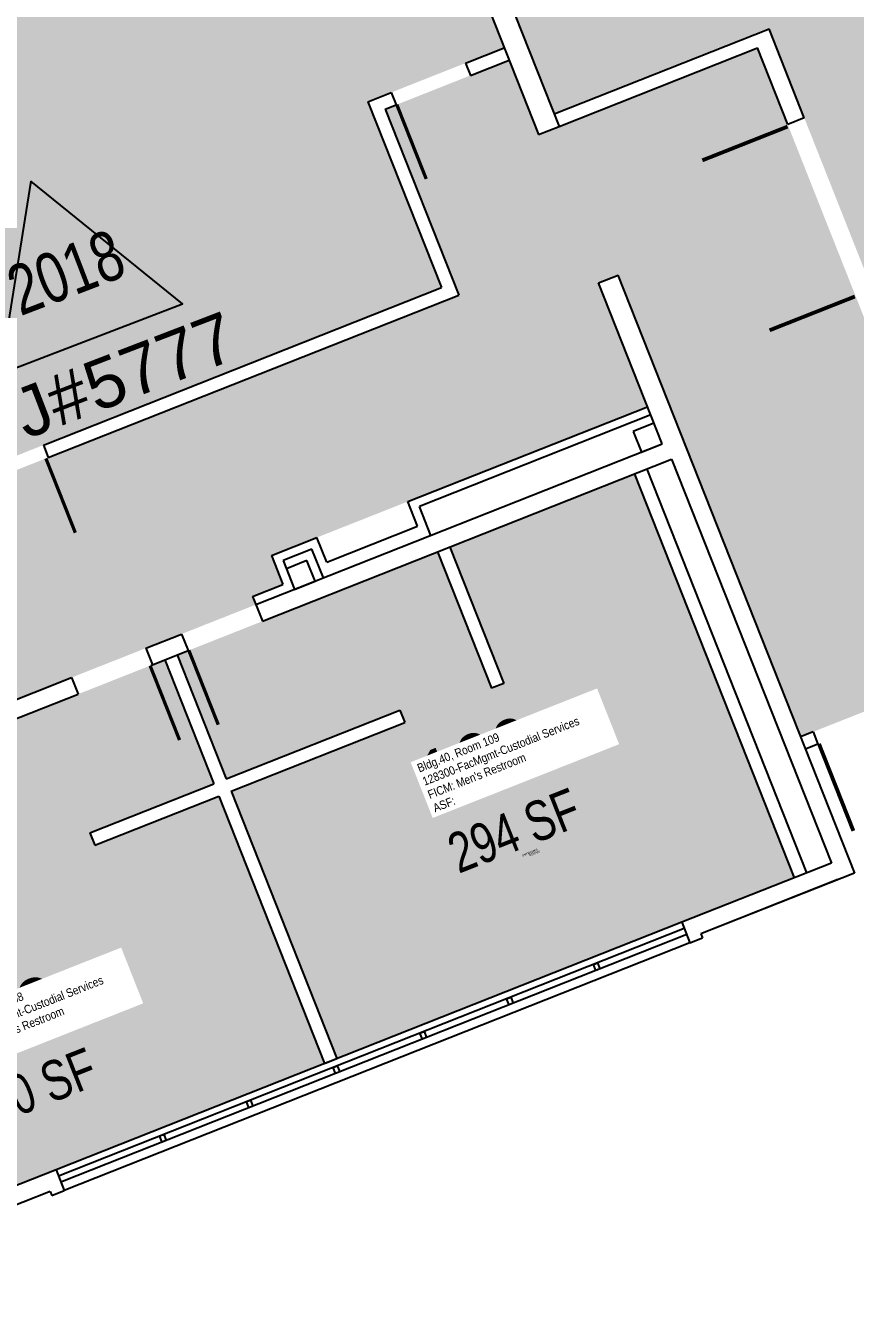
# Model space of a CAD drawing. Header units: inches. Extents: x 131918565 to 131921035, y 67963340 to 67966111.
# Drawn here: x 131920100 to 131920474, y 67963532 to 67964111 of the extents above; entities that cross this region are included whole.
import ezdxf
from ezdxf.enums import TextEntityAlignment as Align

# ---------------------------------------------------------------- set-up
doc = ezdxf.new("R2010")
doc.units = ezdxf.units.IN
doc.header["$LTSCALE"] = 10
doc.header["$MEASUREMENT"] = 0
doc.layers.get('0').update_dxf_attribs({"linetype": 'CONTINUOUS'})
for name, color, linetype in [('A-DOOR', 2, 'CONTINUOUS'), ('A-GLAZ', 1, 'CONTINUOUS'), ('A-IDEN-ICON', 4, 'CONTINUOUS'), ('A-IDEN-RNUM', 7, 'CONTINUOUS'), ('A-IDEN-SNUM', 4, 'CONTINUOUS'), ('A-IDEN-VNUM', 4, 'CONTINUOUS'), ('A-WALL', 5, 'CONTINUOUS'), ('AREA-TEXT', 3, 'CONTINUOUS'), ('Rooms-Category-Color', 7, 'CONTINUOUS'), ('Rooms-College-Color', 7, 'CONTINUOUS'), ('Rooms-Department-Color', 7, 'CONTINUOUS'), ('Rooms-Division-Color', 7, 'CONTINUOUS'), ('Rooms-Information', 7, 'CONTINUOUS')]:
    doc.layers.add(name, color=color, linetype=linetype)
doc.layers.add('A-REV', color=1, linetype='CONTINUOUS', plot=False)
doc.styles.add('Arial', font='arial.ttf')
doc.styles.add('CP_AREA', font='arial.ttf', dxfattribs={"height": 15})
doc.styles.add('CP_ROOMSNUMBER', font='arial.ttf', dxfattribs={"height": 1})
doc.styles.add('CP_ROOMVNUMBER', font='arial.ttf', dxfattribs={"width": 0.85, "height": 0.075})

# ---------------------------------------------------------------- blocks, each defined once
blk = doc.blocks.new('CPMEN')
at = {"color": 0, "linetype": 'ByBlock', "const_width": 0.015}
for points in [[(0.05500000000000682, 0.00999999999999801), (0.05500000000000682, 0.04999999999999716), (0.01499999999998636, 0.04999999999999716)], [(0.01505203820042311, 0.01005203820042766), (0.05500000000000682, 0.04999999999999716)]]:
    blk.add_lwpolyline(points, dxfattribs=at)
blk.add_lwpolyline([(-0.05750000000000455, -0.02000000000000313, 1), (0.02750000000000341, -0.02000000000000313, 1)], format="xyb", close=True, dxfattribs=at)
blk = doc.blocks.new('CPWOMEN')
at = {"color": 0, "linetype": 'ByBlock', "const_width": 0.015}
blk.add_lwpolyline([(-0.03750000000002274, 0, 1), (0.04750000000001364, 0, 1)], format="xyb", close=True, dxfattribs=at)
for points in [[(0.004999999999995453, -0.03999999999999915), (0.004999999999995453, -0.1000000000000014)], [(-0.02499999999997726, -0.07000000000000028), (0.03500000000002501, -0.07000000000000028)]]:
    blk.add_lwpolyline(points, dxfattribs=at)
blk = doc.blocks.new('ProjectRev')
at = {"transparency": 16777216}
blk.add_lwpolyline([(0, 0.1219824164496401), (-0.1220957161743463, -0.0894935673508428), (0.1220957161743428, -0.0894935673508428)], close=True, dxfattribs=at)
at = {"transparency": 16777216, "insert": (-0.1797527879617747, -0.1150713105150771), "char_height": 0.0625, "attachment_point": 1, "style": 'Arial'}
blk.add_mtext_dynamic_manual_height_columns('PJ#', width=0.247489784066488, gutter_width=0.3125, heights=[0], dxfattribs=at)
at = {"transparency": 16777216, "style": 'Arial', "width": 0.75}
blk.add_attdef('YEAR', text='', height=0.0625, dxfattribs=at).set_placement((0, 0), align=Align.MIDDLE_CENTER)
at = {"transparency": 16777216, "style": 'Arial'}
blk.add_attdef('PROJECT', text='', height=0.0625, dxfattribs=at).set_placement((-0.02758404181815877, -0.1150713105150771), align=Align.TOP_LEFT)

msp = doc.modelspace()

# ---------------------------------------------------------------- hatches: boundary and pattern name
at = {"layer": 'Rooms-Category-Color', "true_color": 0xadadad}
for points in [[(131920681.4428122, 67964892.89000787), (131920680.323613, 67964895.71863955), (131920491.5992063, 67964821.04641512), (131920492.7184055, 67964818.21778347), (131920479.6263601, 67964813.03767894), (131920474.4475801, 67964826.12637688), (131920477.2778855, 67964827.24623838), (131920423.2221062, 67964963.86524162), (131920136.8184095, 67964850.5444397), (131920131.3700732, 67964864.31440613), (131920038.8487121, 67964827.7066565), (131920337.8769228, 67964071.95145981), (131920434.5890105, 67964110.21734625), (131920481.3459328, 67963992.04526153), (131920859.3635969, 67964141.61478637), (131920973.201236, 67964186.65670694), (131920884.1509434, 67964411.71982473), (131920872.5278896, 67964407.12095326), (131920867.3491095, 67964420.2096512), (131920878.9721634, 67964424.80852264), (131920787.7430746, 67964655.37826654), (131920777.0868883, 67964651.16195376), (131920772.671901, 67964662.32026401), (131920783.3280874, 67964666.53657681), (131920692.0989985, 67964897.10632068)], [(131920357.9208105, 67963995.48231058), (131920366.7204771, 67963998.9640578), (131920448.9716894, 67963791.08473784), (131920538.2381714, 67963826.40463574), (131920429.4970357, 67964101.23381722), (131920330.9661434, 67964062.24828786), (131920317.7211817, 67964095.72321863), (131920261.9296305, 67964073.64828244), (131920295.0420348, 67963989.96095555), (131919619.9642645, 67963722.8542276), (131919344.764865, 67964418.38518056), (131919276.4202147, 67964391.34338373), (131919279.939401, 67964382.44909462), (131919268.7810907, 67964378.0341074), (131919285.8798948, 67964334.81908761), (131919297.0755854, 67964339.24886507), (131919347.8479387, 67964210.92829715), (131919336.6522481, 67964206.49851972), (131919383.0096141, 67964089.33626208), (131919388.6261495, 67964091.55854589), (131919391.394788, 67964084.56116953), (131919396.9365628, 67964086.75387296), (131919403.5590436, 67964070.01640758), (131919444.9402776, 67963965.43068141), (131919433.7819673, 67963961.01569417), (131919478.4929846, 67963848.01437041), (131919489.6512948, 67963852.42935765), (131919496.2737757, 67963835.69189227), (131919519.2577577, 67963777.60284492), (131919351.8870094, 67963711.3795816), (131919419.5687637, 67963540.32268544), (131919573.9216695, 67963601.3952039), (131919570.2439851, 67963610.69007635), (131919579.542205, 67963614.36908521), (131919583.2198894, 67963605.07421276), (131919735.7171681, 67963665.41251886), (131919732.0394837, 67963674.70739129), (131919741.3377037, 67963678.38640016), (131919745.015388, 67963669.09152773), (131919798.2500125, 67963690.15476958), (131919893.793044, 67963727.95809782), (131919890.1153597, 67963737.25297026), (131919906.852825, 67963743.87545112), (131919910.5305094, 67963734.58057867), (131920059.3081654, 67963793.44714877), (131920055.630481, 67963802.7420212), (131920064.928701, 67963806.42103007), (131920068.6063853, 67963797.12615763), (131920154.1945304, 67963830.99065503), (131920203.7095322, 67963850.58216092), (131920202.2393414, 67963854.29787822), (131920215.917756, 67963859.70999031), (131920210.7654659, 67963872.73173836), (131920231.2108378, 67963880.82131948), (131920272.1283615, 67963897.01107767), (131920379.9957467, 67963939.6907593)], [(131920192.5933119, 67963766.55886799), (131920240.2310242, 67963646.16070038), (131920395.4765947, 67963707.58641781), (131920446.0825445, 67963727.609577), (131920374.1624024, 67963909.378451), (131920291.0522949, 67963876.494434), (131920315.3347247, 67963815.12372762), (131920309.7555695, 67963812.91623399), (131920285.4731398, 67963874.28694038), (131920168.3108821, 67963827.92957437), (131920190.3858183, 67963772.13802312), (131920268.49399, 67963803.04293379), (131920270.7014837, 67963797.46377866)], [(131920036.3769684, 67963704.74904667), (131920027.5469939, 67963727.06566717), (131919994.0720631, 67963713.82070547), (131919978.6196078, 67963752.87479134), (131919922.8280565, 67963730.79985516), (131919994.7481987, 67963549.03098112), (131920113.7292609, 67963596.10799006), (131920234.6518691, 67963643.95320676), (131920187.0141568, 67963764.35137437), (131920131.2226055, 67963742.27643819), (131920129.0151119, 67963747.85559332), (131920184.8066631, 67963769.9305295), (131920162.731727, 67963825.72208077), (131920067.8860898, 67963788.19468924), (131920092.1685196, 67963726.82398286)]]:
    msp.add_hatch(color=253, dxfattribs=at).paths.add_polyline_path(points)
at = {"layer": 'Rooms-Category-Color', "true_color": 0xffe090}
msp.add_hatch(color=41, dxfattribs=at).paths.add_polyline_path([(131919888.6445318, 67964266.90613283), (131920036.1934053, 67963893.9954042), (131920287.255386, 67963993.33261704), (131920254.1429817, 67964077.01994395), (131920315.5136881, 67964101.30237377), (131920295.4884097, 67964151.9136795), (131920282.9353107, 67964146.94681886), (131920279.6234081, 67964155.31722529), (131920276.3128299, 67964163.68428424), (131920288.8659289, 67964168.65114486), (131920202.7730155, 67964386.23986852), (131920190.2199164, 67964381.2730079), (131920186.7007301, 67964390.16729699), (131920047.2218519, 67964334.97995651), (131920050.7410383, 67964326.0856674), (131920034.0035729, 67964319.46318655), (131920032.3077763, 67964323.74909352)])
at = {"layer": 'Rooms-College-Color', "true_color": 0xadadad}
for points in [[(131920681.4428122, 67964892.89000787), (131920680.323613, 67964895.71863955), (131920491.5992063, 67964821.04641512), (131920492.7184055, 67964818.21778347), (131920479.6263601, 67964813.03767894), (131920474.4475801, 67964826.12637688), (131920477.2778855, 67964827.24623838), (131920423.2221062, 67964963.86524162), (131920136.8184095, 67964850.5444397), (131920131.3700732, 67964864.31440613), (131920038.8487121, 67964827.7066565), (131920337.8769228, 67964071.95145981), (131920434.5890105, 67964110.21734625), (131920481.3459328, 67963992.04526153), (131920859.3635969, 67964141.61478637), (131920973.201236, 67964186.65670694), (131920884.1509434, 67964411.71982473), (131920872.5278896, 67964407.12095326), (131920867.3491095, 67964420.2096512), (131920878.9721634, 67964424.80852264), (131920787.7430746, 67964655.37826654), (131920777.0868883, 67964651.16195376), (131920772.671901, 67964662.32026401), (131920783.3280874, 67964666.53657681), (131920692.0989985, 67964897.10632068)], [(131920357.9208105, 67963995.48231058), (131920366.7204771, 67963998.9640578), (131920448.9716894, 67963791.08473784), (131920538.2381714, 67963826.40463574), (131920429.4970357, 67964101.23381722), (131920330.9661434, 67964062.24828786), (131920317.7211817, 67964095.72321863), (131920261.9296305, 67964073.64828244), (131920295.0420348, 67963989.96095555), (131919619.9642645, 67963722.8542276), (131919344.764865, 67964418.38518056), (131919276.4202147, 67964391.34338373), (131919279.939401, 67964382.44909462), (131919268.7810907, 67964378.0341074), (131919285.8798948, 67964334.81908761), (131919297.0755854, 67964339.24886507), (131919347.8479387, 67964210.92829715), (131919336.6522481, 67964206.49851972), (131919383.0096141, 67964089.33626208), (131919388.6261495, 67964091.55854589), (131919391.394788, 67964084.56116953), (131919396.9365628, 67964086.75387296), (131919403.5590436, 67964070.01640758), (131919444.9402776, 67963965.43068141), (131919433.7819673, 67963961.01569417), (131919478.4929846, 67963848.01437041), (131919489.6512948, 67963852.42935765), (131919496.2737757, 67963835.69189227), (131919519.2577577, 67963777.60284492), (131919351.8870094, 67963711.3795816), (131919419.5687637, 67963540.32268544), (131919573.9216695, 67963601.3952039), (131919570.2439851, 67963610.69007635), (131919579.542205, 67963614.36908521), (131919583.2198894, 67963605.07421276), (131919735.7171681, 67963665.41251886), (131919732.0394837, 67963674.70739129), (131919741.3377037, 67963678.38640016), (131919745.015388, 67963669.09152773), (131919798.2500125, 67963690.15476958), (131919893.793044, 67963727.95809782), (131919890.1153597, 67963737.25297026), (131919906.852825, 67963743.87545112), (131919910.5305094, 67963734.58057867), (131920059.3081654, 67963793.44714877), (131920055.630481, 67963802.7420212), (131920064.928701, 67963806.42103007), (131920068.6063853, 67963797.12615763), (131920154.1945304, 67963830.99065503), (131920203.7095322, 67963850.58216092), (131920202.2393414, 67963854.29787822), (131920215.917756, 67963859.70999031), (131920210.7654659, 67963872.73173836), (131920231.2108378, 67963880.82131948), (131920272.1283615, 67963897.01107767), (131920379.9957467, 67963939.6907593)], [(131920192.5933119, 67963766.55886799), (131920240.2310242, 67963646.16070038), (131920395.4765947, 67963707.58641781), (131920446.0825445, 67963727.609577), (131920374.1624024, 67963909.378451), (131920291.0522949, 67963876.494434), (131920315.3347247, 67963815.12372762), (131920309.7555695, 67963812.91623399), (131920285.4731398, 67963874.28694038), (131920168.3108821, 67963827.92957437), (131920190.3858183, 67963772.13802312), (131920268.49399, 67963803.04293379), (131920270.7014837, 67963797.46377866)], [(131920036.3769684, 67963704.74904667), (131920027.5469939, 67963727.06566717), (131919994.0720631, 67963713.82070547), (131919978.6196078, 67963752.87479134), (131919922.8280565, 67963730.79985516), (131919994.7481987, 67963549.03098112), (131920113.7292609, 67963596.10799006), (131920234.6518691, 67963643.95320676), (131920187.0141568, 67963764.35137437), (131920131.2226055, 67963742.27643819), (131920129.0151119, 67963747.85559332), (131920184.8066631, 67963769.9305295), (131920162.731727, 67963825.72208077), (131920067.8860898, 67963788.19468924), (131920092.1685196, 67963726.82398286)]]:
    msp.add_hatch(color=253, dxfattribs=at).paths.add_polyline_path(points)
at = {"layer": 'Rooms-College-Color', "true_color": 0x80bc67}
msp.add_hatch(color=83, dxfattribs=at).paths.add_polyline_path([(131919888.6445318, 67964266.90613283), (131920036.1934053, 67963893.9954042), (131920287.255386, 67963993.33261704), (131920254.1429817, 67964077.01994395), (131920315.5136881, 67964101.30237377), (131920295.4884097, 67964151.9136795), (131920282.9353107, 67964146.94681886), (131920279.6234081, 67964155.31722529), (131920276.3128299, 67964163.68428424), (131920288.8659289, 67964168.65114486), (131920202.7730155, 67964386.23986852), (131920190.2199164, 67964381.2730079), (131920186.7007301, 67964390.16729699), (131920047.2218519, 67964334.97995651), (131920050.7410383, 67964326.0856674), (131920034.0035729, 67964319.46318655), (131920032.3077763, 67964323.74909352)])
at = {"layer": 'Rooms-Department-Color', "true_color": 0xacacac}
for points in [[(131920681.4428122, 67964892.89000787), (131920680.323613, 67964895.71863955), (131920491.5992063, 67964821.04641512), (131920492.7184055, 67964818.21778347), (131920479.6263601, 67964813.03767894), (131920474.4475801, 67964826.12637688), (131920477.2778855, 67964827.24623838), (131920423.2221062, 67964963.86524162), (131920136.8184095, 67964850.5444397), (131920131.3700732, 67964864.31440613), (131920038.8487121, 67964827.7066565), (131920337.8769228, 67964071.95145981), (131920434.5890105, 67964110.21734625), (131920481.3459328, 67963992.04526153), (131920859.3635969, 67964141.61478637), (131920973.201236, 67964186.65670694), (131920884.1509434, 67964411.71982473), (131920872.5278896, 67964407.12095326), (131920867.3491095, 67964420.2096512), (131920878.9721634, 67964424.80852264), (131920787.7430746, 67964655.37826654), (131920777.0868883, 67964651.16195376), (131920772.671901, 67964662.32026401), (131920783.3280874, 67964666.53657681), (131920692.0989985, 67964897.10632068)], [(131920357.9208105, 67963995.48231058), (131920366.7204771, 67963998.9640578), (131920448.9716894, 67963791.08473784), (131920538.2381714, 67963826.40463574), (131920429.4970357, 67964101.23381722), (131920330.9661434, 67964062.24828786), (131920317.7211817, 67964095.72321863), (131920261.9296305, 67964073.64828244), (131920295.0420348, 67963989.96095555), (131919619.9642645, 67963722.8542276), (131919344.764865, 67964418.38518056), (131919276.4202147, 67964391.34338373), (131919279.939401, 67964382.44909462), (131919268.7810907, 67964378.0341074), (131919285.8798948, 67964334.81908761), (131919297.0755854, 67964339.24886507), (131919347.8479387, 67964210.92829715), (131919336.6522481, 67964206.49851972), (131919383.0096141, 67964089.33626208), (131919388.6261495, 67964091.55854589), (131919391.394788, 67964084.56116953), (131919396.9365628, 67964086.75387296), (131919403.5590436, 67964070.01640758), (131919444.9402776, 67963965.43068141), (131919433.7819673, 67963961.01569417), (131919478.4929846, 67963848.01437041), (131919489.6512948, 67963852.42935765), (131919496.2737757, 67963835.69189227), (131919519.2577577, 67963777.60284492), (131919351.8870094, 67963711.3795816), (131919419.5687637, 67963540.32268544), (131919573.9216695, 67963601.3952039), (131919570.2439851, 67963610.69007635), (131919579.542205, 67963614.36908521), (131919583.2198894, 67963605.07421276), (131919735.7171681, 67963665.41251886), (131919732.0394837, 67963674.70739129), (131919741.3377037, 67963678.38640016), (131919745.015388, 67963669.09152773), (131919798.2500125, 67963690.15476958), (131919893.793044, 67963727.95809782), (131919890.1153597, 67963737.25297026), (131919906.852825, 67963743.87545112), (131919910.5305094, 67963734.58057867), (131920059.3081654, 67963793.44714877), (131920055.630481, 67963802.7420212), (131920064.928701, 67963806.42103007), (131920068.6063853, 67963797.12615763), (131920154.1945304, 67963830.99065503), (131920203.7095322, 67963850.58216092), (131920202.2393414, 67963854.29787822), (131920215.917756, 67963859.70999031), (131920210.7654659, 67963872.73173836), (131920231.2108378, 67963880.82131948), (131920272.1283615, 67963897.01107767), (131920379.9957467, 67963939.6907593)], [(131920192.5933119, 67963766.55886799), (131920240.2310242, 67963646.16070038), (131920395.4765947, 67963707.58641781), (131920446.0825445, 67963727.609577), (131920374.1624024, 67963909.378451), (131920291.0522949, 67963876.494434), (131920315.3347247, 67963815.12372762), (131920309.7555695, 67963812.91623399), (131920285.4731398, 67963874.28694038), (131920168.3108821, 67963827.92957437), (131920190.3858183, 67963772.13802312), (131920268.49399, 67963803.04293379), (131920270.7014837, 67963797.46377866)], [(131920036.3769684, 67963704.74904667), (131920027.5469939, 67963727.06566717), (131919994.0720631, 67963713.82070547), (131919978.6196078, 67963752.87479134), (131919922.8280565, 67963730.79985516), (131919994.7481987, 67963549.03098112), (131920113.7292609, 67963596.10799006), (131920234.6518691, 67963643.95320676), (131920187.0141568, 67963764.35137437), (131920131.2226055, 67963742.27643819), (131920129.0151119, 67963747.85559332), (131920184.8066631, 67963769.9305295), (131920162.731727, 67963825.72208077), (131920067.8860898, 67963788.19468924), (131920092.1685196, 67963726.82398286)]]:
    msp.add_hatch(color=253, dxfattribs=at).paths.add_polyline_path(points)
at = {"layer": 'Rooms-Department-Color', "true_color": 0x99d7b2}
msp.add_hatch(color=253, dxfattribs=at).paths.add_polyline_path([(131919888.6445318, 67964266.90613283), (131920036.1934053, 67963893.9954042), (131920287.255386, 67963993.33261704), (131920254.1429817, 67964077.01994395), (131920315.5136881, 67964101.30237377), (131920295.4884097, 67964151.9136795), (131920282.9353107, 67964146.94681886), (131920279.6234081, 67964155.31722529), (131920276.3128299, 67964163.68428424), (131920288.8659289, 67964168.65114486), (131920202.7730155, 67964386.23986852), (131920190.2199164, 67964381.2730079), (131920186.7007301, 67964390.16729699), (131920047.2218519, 67964334.97995651), (131920050.7410383, 67964326.0856674), (131920034.0035729, 67964319.46318655), (131920032.3077763, 67964323.74909352)])
at = {"layer": 'Rooms-Division-Color', "true_color": 0xadadad}
for points in [[(131920681.4428122, 67964892.89000787), (131920680.323613, 67964895.71863955), (131920491.5992063, 67964821.04641512), (131920492.7184055, 67964818.21778347), (131920479.6263601, 67964813.03767894), (131920474.4475801, 67964826.12637688), (131920477.2778855, 67964827.24623838), (131920423.2221062, 67964963.86524162), (131920136.8184095, 67964850.5444397), (131920131.3700732, 67964864.31440613), (131920038.8487121, 67964827.7066565), (131920337.8769228, 67964071.95145981), (131920434.5890105, 67964110.21734625), (131920481.3459328, 67963992.04526153), (131920859.3635969, 67964141.61478637), (131920973.201236, 67964186.65670694), (131920884.1509434, 67964411.71982473), (131920872.5278896, 67964407.12095326), (131920867.3491095, 67964420.2096512), (131920878.9721634, 67964424.80852264), (131920787.7430746, 67964655.37826654), (131920777.0868883, 67964651.16195376), (131920772.671901, 67964662.32026401), (131920783.3280874, 67964666.53657681), (131920692.0989985, 67964897.10632068)], [(131920357.9208105, 67963995.48231058), (131920366.7204771, 67963998.9640578), (131920448.9716894, 67963791.08473784), (131920538.2381714, 67963826.40463574), (131920429.4970357, 67964101.23381722), (131920330.9661434, 67964062.24828786), (131920317.7211817, 67964095.72321863), (131920261.9296305, 67964073.64828244), (131920295.0420348, 67963989.96095555), (131919619.9642645, 67963722.8542276), (131919344.764865, 67964418.38518056), (131919276.4202147, 67964391.34338373), (131919279.939401, 67964382.44909462), (131919268.7810907, 67964378.0341074), (131919285.8798948, 67964334.81908761), (131919297.0755854, 67964339.24886507), (131919347.8479387, 67964210.92829715), (131919336.6522481, 67964206.49851972), (131919383.0096141, 67964089.33626208), (131919388.6261495, 67964091.55854589), (131919391.394788, 67964084.56116953), (131919396.9365628, 67964086.75387296), (131919403.5590436, 67964070.01640758), (131919444.9402776, 67963965.43068141), (131919433.7819673, 67963961.01569417), (131919478.4929846, 67963848.01437041), (131919489.6512948, 67963852.42935765), (131919496.2737757, 67963835.69189227), (131919519.2577577, 67963777.60284492), (131919351.8870094, 67963711.3795816), (131919419.5687637, 67963540.32268544), (131919573.9216695, 67963601.3952039), (131919570.2439851, 67963610.69007635), (131919579.542205, 67963614.36908521), (131919583.2198894, 67963605.07421276), (131919735.7171681, 67963665.41251886), (131919732.0394837, 67963674.70739129), (131919741.3377037, 67963678.38640016), (131919745.015388, 67963669.09152773), (131919798.2500125, 67963690.15476958), (131919893.793044, 67963727.95809782), (131919890.1153597, 67963737.25297026), (131919906.852825, 67963743.87545112), (131919910.5305094, 67963734.58057867), (131920059.3081654, 67963793.44714877), (131920055.630481, 67963802.7420212), (131920064.928701, 67963806.42103007), (131920068.6063853, 67963797.12615763), (131920154.1945304, 67963830.99065503), (131920203.7095322, 67963850.58216092), (131920202.2393414, 67963854.29787822), (131920215.917756, 67963859.70999031), (131920210.7654659, 67963872.73173836), (131920231.2108378, 67963880.82131948), (131920272.1283615, 67963897.01107767), (131920379.9957467, 67963939.6907593)], [(131920192.5933119, 67963766.55886799), (131920240.2310242, 67963646.16070038), (131920395.4765947, 67963707.58641781), (131920446.0825445, 67963727.609577), (131920374.1624024, 67963909.378451), (131920291.0522949, 67963876.494434), (131920315.3347247, 67963815.12372762), (131920309.7555695, 67963812.91623399), (131920285.4731398, 67963874.28694038), (131920168.3108821, 67963827.92957437), (131920190.3858183, 67963772.13802312), (131920268.49399, 67963803.04293379), (131920270.7014837, 67963797.46377866)], [(131920036.3769684, 67963704.74904667), (131920027.5469939, 67963727.06566717), (131919994.0720631, 67963713.82070547), (131919978.6196078, 67963752.87479134), (131919922.8280565, 67963730.79985516), (131919994.7481987, 67963549.03098112), (131920113.7292609, 67963596.10799006), (131920234.6518691, 67963643.95320676), (131920187.0141568, 67963764.35137437), (131920131.2226055, 67963742.27643819), (131920129.0151119, 67963747.85559332), (131920184.8066631, 67963769.9305295), (131920162.731727, 67963825.72208077), (131920067.8860898, 67963788.19468924), (131920092.1685196, 67963726.82398286)]]:
    msp.add_hatch(color=253, dxfattribs=at).paths.add_polyline_path(points)
at = {"layer": 'Rooms-Division-Color', "true_color": 0x99d7b2}
msp.add_hatch(color=253, dxfattribs=at).paths.add_polyline_path([(131919888.6445318, 67964266.90613283), (131920036.1934053, 67963893.9954042), (131920287.255386, 67963993.33261704), (131920254.1429817, 67964077.01994395), (131920315.5136881, 67964101.30237377), (131920295.4884097, 67964151.9136795), (131920282.9353107, 67964146.94681886), (131920279.6234081, 67964155.31722529), (131920276.3128299, 67964163.68428424), (131920288.8659289, 67964168.65114486), (131920202.7730155, 67964386.23986852), (131920190.2199164, 67964381.2730079), (131920186.7007301, 67964390.16729699), (131920047.2218519, 67964334.97995651), (131920050.7410383, 67964326.0856674), (131920034.0035729, 67964319.46318655), (131920032.3077763, 67964323.74909352)])

# ---------------------------------------------------------------- linework, layer by layer
at = {"layer": 'A-DOOR'}
for points in [[(131920267.149608, 67964075.71366096, 1.5, 1.5, 0), (131920280.3945697, 67964042.2387302, 0, 0, 0), (131920279.6971753, 67964041.9627935, 0, 0, 0.414213562373095), (131920299.9271444, 67964088.68268597, 0, 0, 0.414213562373095)], [(131920443.0987864, 67964065.8072584, 1.720015092871721, 1.720015092871721, 0), (131920404.7138623, 67964050.61956902, 0, 0, 0), (131920404.3974521, 67964051.41925494, 0, 0, 0.414213562373095), (131920457.9700655, 67964028.22202022, 0, 0, 0.414213562373095)], [(131920473.3708766, 67963989.29845846, 1.720015092871721, 1.720015092871721, 0), (131920434.9859525, 67963974.1107691, 0, 0, 0), (131920435.3023628, 67963973.31108317, 0, 0, -0.414213562373095), (131920458.4995975, 67964026.88369663, 0, 0, -0.414213562373095)], [(131920109.1759492, 67963916.41967762, 1.5, 1.5, 0), (131920122.4209109, 67963882.94474685, 0, 0, 0), (131920123.1183053, 67963883.22068357, 0, 0, -0.414213562373095), (131920076.3984128, 67963903.4506526, 0, 0, -0.414213562373095)], [(131920173.5308596, 67963829.99495292, 1.5, 1.5, 0), (131920186.7758213, 67963796.52002215, 0, 0, 0), (131920186.0784269, 67963796.24408545, 0, 0, 0.414213562373095), (131920206.308396, 67963842.96397792, 0, 0, 0.414213562373095)], [(131920156.0959999, 67963823.09653534, 1.5, 1.5, 0), (131920169.3409616, 67963789.62160459, 0, 0, 0), (131920170.038356, 67963789.89754128, 0, 0, -0.414213562373095), (131920123.3184635, 67963810.12751034, 0, 0, -0.414213562373095)], [(131920457.2150854, 67963787.89379662, 1.754942799794959, 1.754942799794959, 0), (131920472.7111855, 67963748.72940418, 0, 0, 0), (131920471.8952606, 67963748.40656875, 0, 0, 0.414213562373095), (131920495.563553, 67963803.06706135, 0, 0, 0.414213562373095)]]:
    msp.add_lwpolyline(points, format="xyseb", dxfattribs=at)
at = {"layer": 'A-GLAZ'}
for p, q in [((131920395.4765947, 67963707.58641782), (131920113.7292609, 67963596.10799006)), ((131920396.5803415, 67963704.79684028), (131920114.8330077, 67963593.31841251)), ((131920397.6840884, 67963702.0072627), (131920115.9367545, 67963590.52883494)), ((131920399.1556036, 67963698.28819789), (131920117.4082697, 67963586.8097701)), ((131920355.6628179, 67963688.60708207), (131920357.5262557, 67963689.34438494)), ((131920356.7665647, 67963685.8175045), (131920355.6628179, 67963688.60708207)), ((131920358.6300025, 67963686.55480736), (131920356.7665647, 67963685.8175045)), ((131920357.5262557, 67963689.34438494), (131920358.6300025, 67963686.55480736)), ((131920316.608732, 67963673.15462674), (131920318.4721698, 67963673.8919296)), ((131920317.7124788, 67963670.36504917), (131920316.608732, 67963673.15462674)), ((131920318.4721698, 67963673.8919296), (131920319.5759166, 67963671.10235202)), ((131920319.5759166, 67963671.10235202), (131920317.7124788, 67963670.36504917)), ((131920277.5546461, 67963657.70217139), (131920279.4180839, 67963658.43947427)), ((131920278.6583929, 67963654.91259381), (131920277.5546461, 67963657.70217139)), ((131920280.5218307, 67963655.6498967), (131920278.6583929, 67963654.91259381)), ((131920279.4180839, 67963658.43947427), (131920280.5218307, 67963655.6498967)), ((131920238.5005602, 67963642.24971607), (131920240.3639981, 67963642.98701893)), ((131920239.604307, 67963639.4601385), (131920238.5005602, 67963642.24971607)), ((131920241.4677448, 67963640.19744137), (131920239.604307, 67963639.4601385)), ((131920240.3639981, 67963642.98701893), (131920241.4677448, 67963640.19744137)), ((131920199.4464743, 67963626.79726072), (131920201.3099122, 67963627.53456359)), ((131920200.5502211, 67963624.00768316), (131920199.4464743, 67963626.79726072)), ((131920201.3099122, 67963627.53456359), (131920202.413659, 67963624.74498603)), ((131920202.413659, 67963624.74498603), (131920200.5502211, 67963624.00768316)), ((131920160.3923884, 67963611.34480539), (131920162.2558263, 67963612.08210826)), ((131920161.4961353, 67963608.55522783), (131920160.3923884, 67963611.34480539)), ((131920163.3595731, 67963609.29253069), (131920161.4961353, 67963608.55522783)), ((131920162.2558263, 67963612.08210826), (131920163.3595731, 67963609.29253069))]:
    msp.add_line(p, q, dxfattribs=at)
at = {"layer": 'A-WALL'}
for p, q in [((131920295.5835525, 67964178.84249285), (131920340.2610159, 67964065.92597227)), ((131920295.4884098, 67964151.9136795), (131920330.9661434, 67964062.24828789)), ((131920338.0535223, 67964071.50512739), (131920434.76561, 67964109.77101383)), ((131920450.6176216, 67964069.70710087), (131920434.76561, 67964109.77101383)), ((131920298.0788283, 67964094.4039562), (131920315.5136881, 67964101.30237377)), ((131920340.2610159, 67964065.92597227), (131920429.4970357, 67964101.23381725)), ((131920443.1415538, 67964066.74905942), (131920429.4970357, 67964101.23381725)), ((131920300.286322, 67964088.8248011), (131920317.7211817, 67964095.72321865)), ((131920298.0788283, 67964094.4039562), (131920300.286322, 67964088.8248011)), ((131920254.1429817, 67964077.01994395), (131920264.6038976, 67964081.1589945)), ((131920264.6038976, 67964081.1589945), (131920266.8113912, 67964075.57983935)), ((131920254.1429817, 67964077.01994395), (131920287.255386, 67963993.33261704)), ((131920261.9296305, 67964073.64828247), (131920266.8113912, 67964075.57983935)), ((131920261.9296305, 67964073.64828247), (131920295.0420348, 67963989.96095556)), ((131920330.9661434, 67964062.24828789), (131920340.2610159, 67964065.92597227)), ((131920450.6176216, 67964069.70710087), (131920443.1415538, 67964066.74905942)), ((131920357.9208105, 67963995.4823106), (131920366.7509393, 67963998.97611076)), ((131920366.7204771, 67963998.96405783), (131920473.2541192, 67963729.71403144)), ((131920108.0250276, 67963922.41688456), (131920287.255386, 67963993.33261704)), ((131920386.6182275, 67963922.95329395), (131920357.9208105, 67963995.4823106)), ((131920110.2325212, 67963916.83772942), (131920295.0420348, 67963989.96095556)), ((131920272.1283614, 67963897.01107769), (131920379.9957467, 67963939.69075933)), ((131920381.4703524, 67963935.9638837), (131920277.3186845, 67963894.75439283)), ((131920373.6409988, 67963928.57250503), (131920377.3200076, 67963919.27428508)), ((131920382.9405432, 67963932.24816638), (131920373.6423232, 67963928.56915753)), ((131920108.0250276, 67963922.41688456), (131920110.2325212, 67963916.83772942)), ((131920203.7095321, 67963850.58216089), (131920386.6182275, 67963922.95329395)), ((131920377.3200076, 67963919.27428508), (131920386.6182275, 67963922.95329395)), ((131920206.6675736, 67963843.10609302), (131920390.8998678, 67963916.00093187)), ((131920390.8998678, 67963916.00093187), (131920462.8200099, 67963734.23205787)), ((131920379.7415575, 67963911.58594464), (131920451.6616996, 67963729.81707062)), ((131920374.1624024, 67963909.378451), (131920446.0825445, 67963727.60957702)), ((131920276.5433487, 67963885.85276745), (131920272.1283614, 67963897.01107769)), ((131920282.4665596, 67963881.74380305), (131920277.3186845, 67963894.75439283)), ((131920210.7654659, 67963872.73173837), (131920231.2108378, 67963880.82131949)), ((131920235.625825, 67963869.66300924), (131920231.2108378, 67963880.82131949)), ((131920235.625825, 67963869.66300924), (131920276.5433487, 67963885.85276745)), ((131920228.9697262, 67963875.62425312), (131920215.955789, 67963870.4750535)), ((131920234.1176013, 67963862.61366336), (131920228.9697262, 67963875.62425312)), ((131920291.0522949, 67963876.49443401), (131920315.3347247, 67963815.12372763)), ((131920210.7654659, 67963872.73173837), (131920215.917756, 67963859.70999031)), ((131920215.955789, 67963870.4750535), (131920221.1036641, 67963857.46446374)), ((131920226.7241997, 67963870.43834504), (131920217.4259797, 67963866.75933619)), ((131920230.401884, 67963861.14347263), (131920226.7241997, 67963870.43834504)), ((131920285.4731397, 67963874.2869404), (131920309.7555695, 67963812.916234)), ((131920217.4259797, 67963866.75933619), (131920221.1036641, 67963857.46446374)), ((131920202.2393414, 67963854.2978782), (131920215.917756, 67963859.70999031)), ((131920221.1036641, 67963857.46446374), (131920230.401884, 67963861.14347263)), ((131920202.2393414, 67963854.2978782), (131920203.7095321, 67963850.58216089)), ((131920203.7095321, 67963850.58216089), (131920206.6675736, 67963843.10609302)), ((131920154.1945304, 67963830.99065502), (131920170.2346014, 67963837.33719918)), ((131920170.2346014, 67963837.33719918), (131920173.1926428, 67963829.86113131)), ((131920154.1945304, 67963830.99065502), (131920157.1525719, 67963823.51458715)), ((131920156.4551774, 67963823.23865044), (131920173.1926428, 67963829.86113131)), ((131920162.731727, 67963825.72208077), (131920184.8066631, 67963769.9305295)), ((131920168.3108821, 67963827.9295744), (131920190.3858183, 67963772.13802314)), ((131920053.7697381, 67963791.25576988), (131920120.7195996, 67963817.74569333)), ((131920120.7195996, 67963817.74569333), (131920123.6776411, 67963810.26962544)), ((131920315.3347247, 67963815.12372763), (131920309.7555695, 67963812.916234)), ((131920056.7277796, 67963783.77970201), (131920123.6776411, 67963810.26962544)), ((131920190.3858183, 67963772.13802314), (131920268.4939901, 67963803.0429338)), ((131920268.4939901, 67963803.0429338), (131920270.7014837, 67963797.46377867)), ((131920192.5933119, 67963766.55886799), (131920270.7014837, 67963797.46377867)), ((131920454.5508445, 67963793.29223146), (131920448.9716894, 67963791.08473782)), ((131920454.5508445, 67963793.29223146), (131920456.7583381, 67963787.71307632)), ((131920457.2150854, 67963787.89379662), (131920456.7583381, 67963787.71307632)), ((131920456.7583381, 67963787.71307632), (131920451.179183, 67963785.50558272)), ((131920129.0151119, 67963747.85559331), (131920184.8066631, 67963769.9305295)), ((131920192.5933119, 67963766.55886799), (131920240.2310242, 67963646.1607004)), ((131920131.2226055, 67963742.27643819), (131920187.0141568, 67963764.35137439)), ((131920187.0141568, 67963764.35137439), (131920234.6518691, 67963643.95320676)), ((131920129.0151119, 67963747.85559331), (131920131.2226055, 67963742.27643819)), ((131920462.8200099, 67963734.23205787), (131920395.4765947, 67963707.58641782)), ((131920473.2541192, 67963729.71403144), (131920404.0137913, 67963702.31784356)), ((131920473.2541192, 67963729.71403144), (131920404.0137913, 67963702.31784356)), ((131920465.7780513, 67963726.75599), (131920404.0137913, 67963702.31784356)), ((131920395.4765947, 67963707.58641782), (131920399.1556036, 67963698.28819789)), ((131920404.0137913, 67963702.31784356), (131920404.7347587, 67963700.49569154)), ((131920399.1556036, 67963698.28819789), (131920404.7347587, 67963700.49569154)), ((131920234.6518691, 67963643.95320676), (131920240.2310242, 67963646.1607004)), ((131920113.7292609, 67963596.10799006), (131919978.0107333, 67963542.40850028)), ((131920113.7292609, 67963596.10799006), (131920117.4082697, 67963586.8097701)), ((131920111.1081472, 67963586.42442857), (131919973.4927069, 67963531.97439095)), ((131920111.1081472, 67963586.42442857), (131920111.8291146, 67963584.60227652)), ((131920111.8291146, 67963584.60227652), (131920117.4082697, 67963586.8097701))]:
    msp.add_line(p, q, dxfattribs=at)

# ---------------------------------------------------------------- block references
at = {"layer": 'A-IDEN-ICON', "xscale": 359.9999999999998, "yscale": 359.9999999999998, "zscale": 359.9999999999998, "rotation": 21.58712444184146}
for name, p in [('CPWOMEN', (131920247.4772594, 67963733.4106579)), ('CPMEN', (131920143.7303118, 67963691.83134119))]:
    msp.add_blockref(name, p, dxfattribs=at)
at = {"layer": 'A-REV', "xscale": 360, "yscale": 360, "zscale": 360, "rotation": 21.00509210328421}
msp.add_blockref('ProjectRev', (131920118.1289106, 67964000.28490688), dxfattribs=at).add_auto_attribs({'YEAR': '2018', 'PROJECT': '5777'})

# ---------------------------------------------------------------- texts
at = {"layer": 'A-IDEN-RNUM', "style": 'CP_ROOMSNUMBER'}
msp.add_text('0109-00', height=0.9599999999999997, rotation=21.58712450345855, dxfattribs=at).set_placement((131920327.0266433, 67963737.26866226))
at = {"layer": 'A-IDEN-SNUM', "style": 'CP_ROOMSNUMBER'}
msp.add_text('0400010900', height=0.9599999999999997, rotation=21.58712450345855, dxfattribs=at).set_placement((131920323.784931, 67963737.1504426))
at = {"layer": 'A-IDEN-VNUM', "style": 'CP_ROOMVNUMBER', "width": 0.85}
for s, p in [('109', (131920304.3352905, 67963779.37788239)), ('108', (131920090.0735956, 67963662.6986076))]:
    msp.add_text(s, height=27, rotation=21.58712450345855, dxfattribs=at).set_placement(p, align=Align.MIDDLE_CENTER)
at = {"layer": 'AREA-TEXT', "style": 'CP_AREA', "width": 0.75}
for s, p in [('294 SF', (131920319.9434323, 67963748.90009728)), ('310 SF', (131920102.2085886, 67963632.02897951))]:
    msp.add_text(s, height=18, rotation=21.58712450345855, dxfattribs=at).set_placement(p, align=Align.MIDDLE_CENTER)

# ---------------------------------------------------------------- next in the draw order: texts
at = {"layer": 'Rooms-Information', "char_height": 3.857142857142857, "width": 86.4, "attachment_point": 7, "rotation": 21.587124503458547, "style": 'CP_ROOMVNUMBER', "bg_fill": 3, "box_fill_scale": 1.5, "bg_fill_color": 256, "bg_fill_true_color": 13158600, "bg_fill_transparency": 0}
for s, insert in [("Bldg.40, Room 109^M^J128300-FacMgmt-Custodial Services^M^JFICM: Men's Restroom^M^JASF: ", (131920284.4318588, 67963756.98440245)), ("Bldg.40, Room 108^M^J128300-FacMgmt-Custodial Services^M^JFICM: Women's Restroom^M^JASF: ", (131920070.1701639, 67963640.30512765))]:
    msp.add_mtext(s, dxfattribs=dict(at, insert=insert))

doc.saveas('drawing.dxf')
